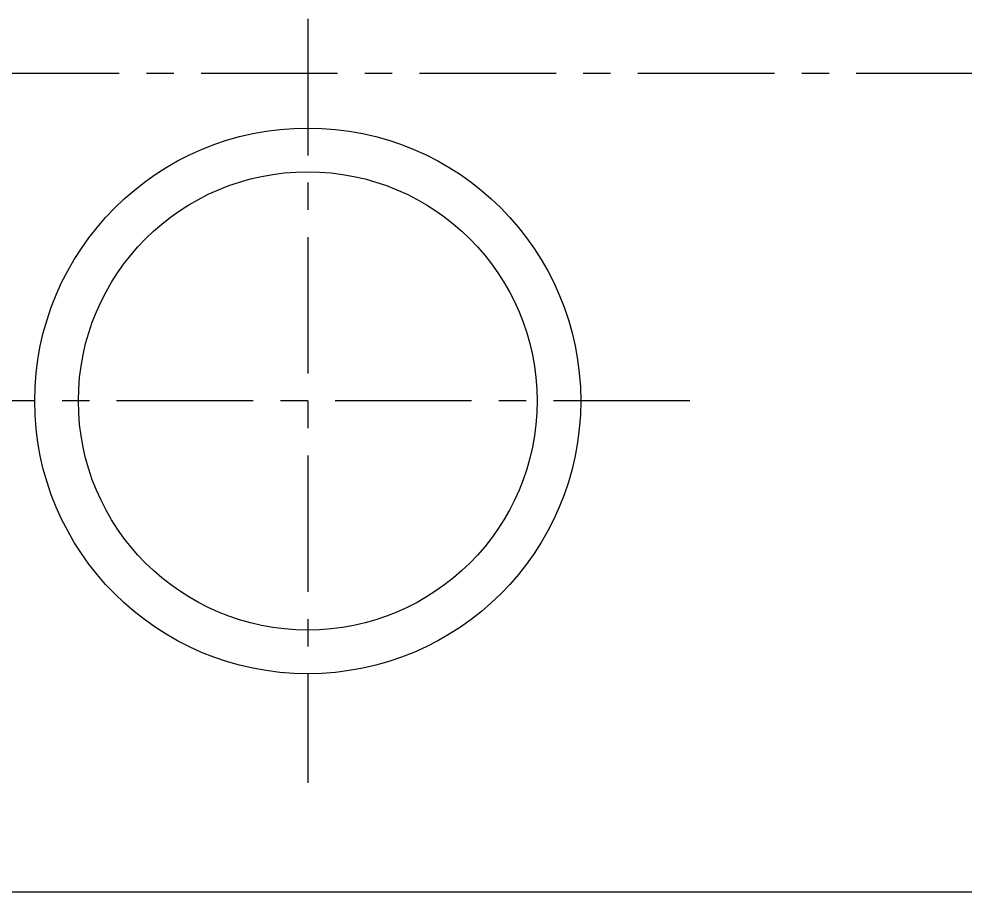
# Model space of a CAD drawing. Extents: x 45 to 224, y 37 to 151.
# Drawn here: x 119.49 to 128.16, y 133.56 to 141.56 of the extents above; entities that cross this region are included whole.
import ezdxf

# ---------------------------------------------------------------- set-up
doc = ezdxf.new("R2010")
doc.units = 0
doc.linetypes.add('CENTER', pattern=[2, 1.25, -0.25, 0.25, -0.25])
doc.layers.get('0').update_dxf_attribs({"linetype": 'CONTINUOUS'})
doc.layers.add('CENTER', color=1, linetype='CENTER')

msp = doc.modelspace()

# ---------------------------------------------------------------- linework, layer by layer
at = {"color": 7, "linetype": 'CONTINUOUS'}
msp.add_line((134.1371, 133.5613), (111.1371, 133.5613), dxfattribs=at)
at = {"color": 3, "linetype": 'CONTINUOUS'}
msp.add_circle((122.1371, 138.0613), 2.5, dxfattribs=at)
at = {"color": 7, "linetype": 'CONTINUOUS'}
msp.add_circle((122.1371, 138.0613), 2.1, dxfattribs=at)
at = {"layer": 'CENTER', "color": 1, "linetype": 'CENTER'}
for p, q in [((122.1371, 141.5613), (122.1371, 134.5613)), ((188.4107, 141.0613), (96.5717, 141.0613)), ((125.6371, 138.0613), (118.6371, 138.0613))]:
    msp.add_line(p, q, dxfattribs=at)

doc.saveas('drawing.dxf')
